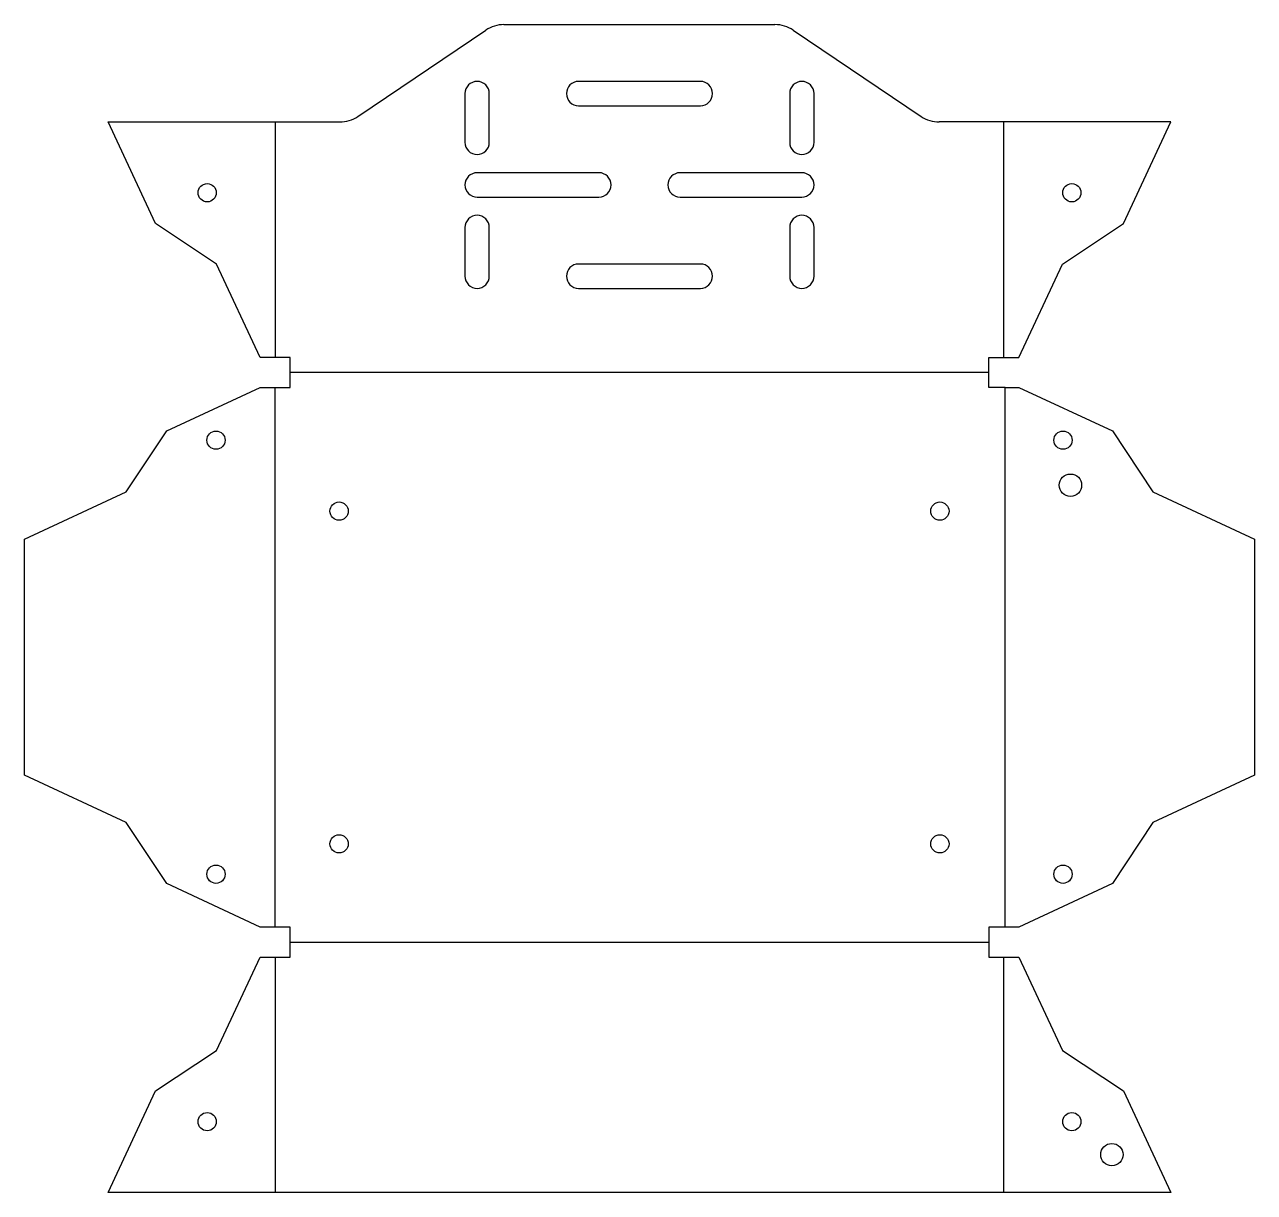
# Model space of a CAD drawing. Extents: x -23 to 279, y -3 to 285.
import ezdxf

# ---------------------------------------------------------------- set-up
doc = ezdxf.new("R2010")
doc.units = 0
doc.header["$MEASUREMENT"] = 0
doc.layers.get('0').update_dxf_attribs({"linetype": 'CONTINUOUS'})
for name, color, linetype in [('BEND', 7, 'CONTINUOUS'), ('INTERIOR_PROFILES', 7, 'CONTINUOUS'), ('OUTER_PROFILES', 7, 'CONTINUOUS')]:
    doc.layers.add(name, color=color, linetype=linetype)

msp = doc.modelspace()

# ---------------------------------------------------------------- linework, layer by layer
for p, q in [((217.78, 202.92), (217.78, 260.92)), ((41.91, 202.92), (34.51, 202.92)), ((41.91, 195.52), (41.91, 202.92)), ((214.08, 195.52), (214.08, 202.92)), ((214.08, 202.92), (221.48, 202.92)), ((34.51, 195.52), (41.91, 195.52)), ((38.21, 62.52), (38.21, 195.52)), ((218.05, 195.52), (214.08, 195.52)), ((218.05, 62.52), (218.05, 195.52)), ((41.91, 62.52), (34.51, 62.52)), ((41.91, 55.12), (41.91, 62.52)), ((221.48, 62.52), (214.08, 62.52)), ((214.08, 62.52), (214.08, 55.12)), ((34.51, 55.12), (41.91, 55.12)), ((214.08, 55.12), (221.48, 55.12))]:
    msp.add_line(p, q)
at = {"layer": 'BEND'}
for p, q in [((38.21, 260.92), (38.21, 202.92)), ((214.08, 199.22), (41.91, 199.22)), ((41.91, 58.82), (214.08, 58.82)), ((38.21, 55.12), (38.21, -2.88)), ((217.78, -2.88), (217.78, 55.12))]:
    msp.add_line(p, q, dxfattribs=at)
at = {"layer": 'INTERIOR_PROFILES'}
for points in [[(90.99, 267.92, 1), (84.99, 267.92), (84.99, 255.92, 1), (90.99, 255.92)], [(112.99, 264.92), (142.99, 264.92, 1), (142.99, 270.92), (112.99, 270.92, 1)], [(164.99, 255.92, 1), (170.99, 255.92), (170.99, 267.92, 1), (164.99, 267.92)], [(117.99, 248.42), (87.99, 248.42, 1), (87.99, 242.42), (117.99, 242.42, 1)], [(167.99, 242.42, 1), (167.99, 248.42), (137.99, 248.42, 1), (137.99, 242.42)], [(90.99, 222.92), (90.99, 234.92, 1), (84.99, 234.92), (84.99, 222.92, 1)], [(170.99, 234.92, 1), (164.99, 234.92), (164.99, 222.92, 1), (170.99, 222.92)], [(112.99, 219.92), (142.99, 219.92, 1), (142.99, 225.92), (112.99, 225.92, 1)]]:
    msp.add_lwpolyline(points, format="xyb", close=True, dxfattribs=at)
for centre, radius in [((21.49, 243.48), 2.25), ((234.5, 243.48), 2.25), ((23.65, 182.5), 2.25), ((232.33, 182.5), 2.25), ((234.16, 171.41), 2.75), ((53.99, 165.02), 2.25), ((201.99, 165.02), 2.25), ((53.99, 83.02), 2.25), ((201.99, 83.02), 2.25), ((23.65, 75.54), 2.25), ((232.33, 75.54), 2.25), ((21.49, 14.57), 2.25), ((234.5, 14.57), 2.25), ((244.36, 6.44), 2.75)]:
    msp.add_circle(centre, radius, dxfattribs=at)
at = {"layer": 'OUTER_PROFILES'}
for p, q in [((94.61, 284.92), (161.37, 284.92)), ((58.61, 262.29), (90.14, 283.56)), ((165.84, 283.56), (197.37, 262.29)), ((8.78, 235.92), (-2.88, 260.92)), ((-2.88, 260.92), (54.14, 260.92)), ((258.86, 260.92), (201.84, 260.92)), ((247.2, 235.92), (258.86, 260.92)), ((23.78, 225.92), (8.78, 235.92)), ((232.2, 225.92), (247.2, 235.92)), ((34.51, 202.92), (23.78, 225.92)), ((221.48, 202.92), (232.2, 225.92)), ((41.91, 195.52), (41.91, 200.05)), ((11.51, 184.8), (34.51, 195.52)), ((34.51, 195.52), (34.51, 195.52)), ((218.05, 195.52), (221.48, 195.52)), ((221.48, 195.52), (244.48, 184.8)), ((1.51, 169.8), (11.51, 184.8)), ((244.48, 184.8), (254.48, 169.8)), ((-23.49, 158.14), (1.51, 169.8)), ((254.48, 169.8), (279.48, 158.14)), ((-23.49, 99.91), (-23.49, 158.14)), ((279.48, 158.14), (279.48, 99.91)), ((1.51, 88.25), (-23.49, 99.91)), ((279.48, 99.91), (254.48, 88.25)), ((11.51, 73.25), (1.51, 88.25)), ((254.48, 88.25), (244.48, 73.25)), ((34.51, 62.52), (11.51, 73.25)), ((244.48, 73.25), (221.48, 62.52)), ((41.91, 62.52), (34.51, 62.52)), ((41.91, 58), (41.91, 62.52)), ((221.48, 62.52), (214.08, 62.52)), ((214.08, 62.52), (214.08, 58)), ((23.78, 32.12), (34.51, 55.12)), ((221.48, 55.12), (232.2, 32.12)), ((8.78, 22.12), (23.78, 32.12)), ((232.2, 32.12), (247.2, 22.12)), ((-2.88, -2.88), (8.78, 22.12)), ((247.2, 22.12), (258.86, -2.88)), ((258.86, -2.88), (-2.88, -2.88))]:
    msp.add_line(p, q, dxfattribs=at)
for centre, start, end in [((94.61, 276.92), 90, 124), ((161.37, 276.92), 56, 90), ((54.14, 268.92), 270, 304), ((201.84, 268.92), 236, 270)]:
    msp.add_arc(centre, 8, start, end, dxfattribs=at)

doc.saveas('drawing.dxf')
